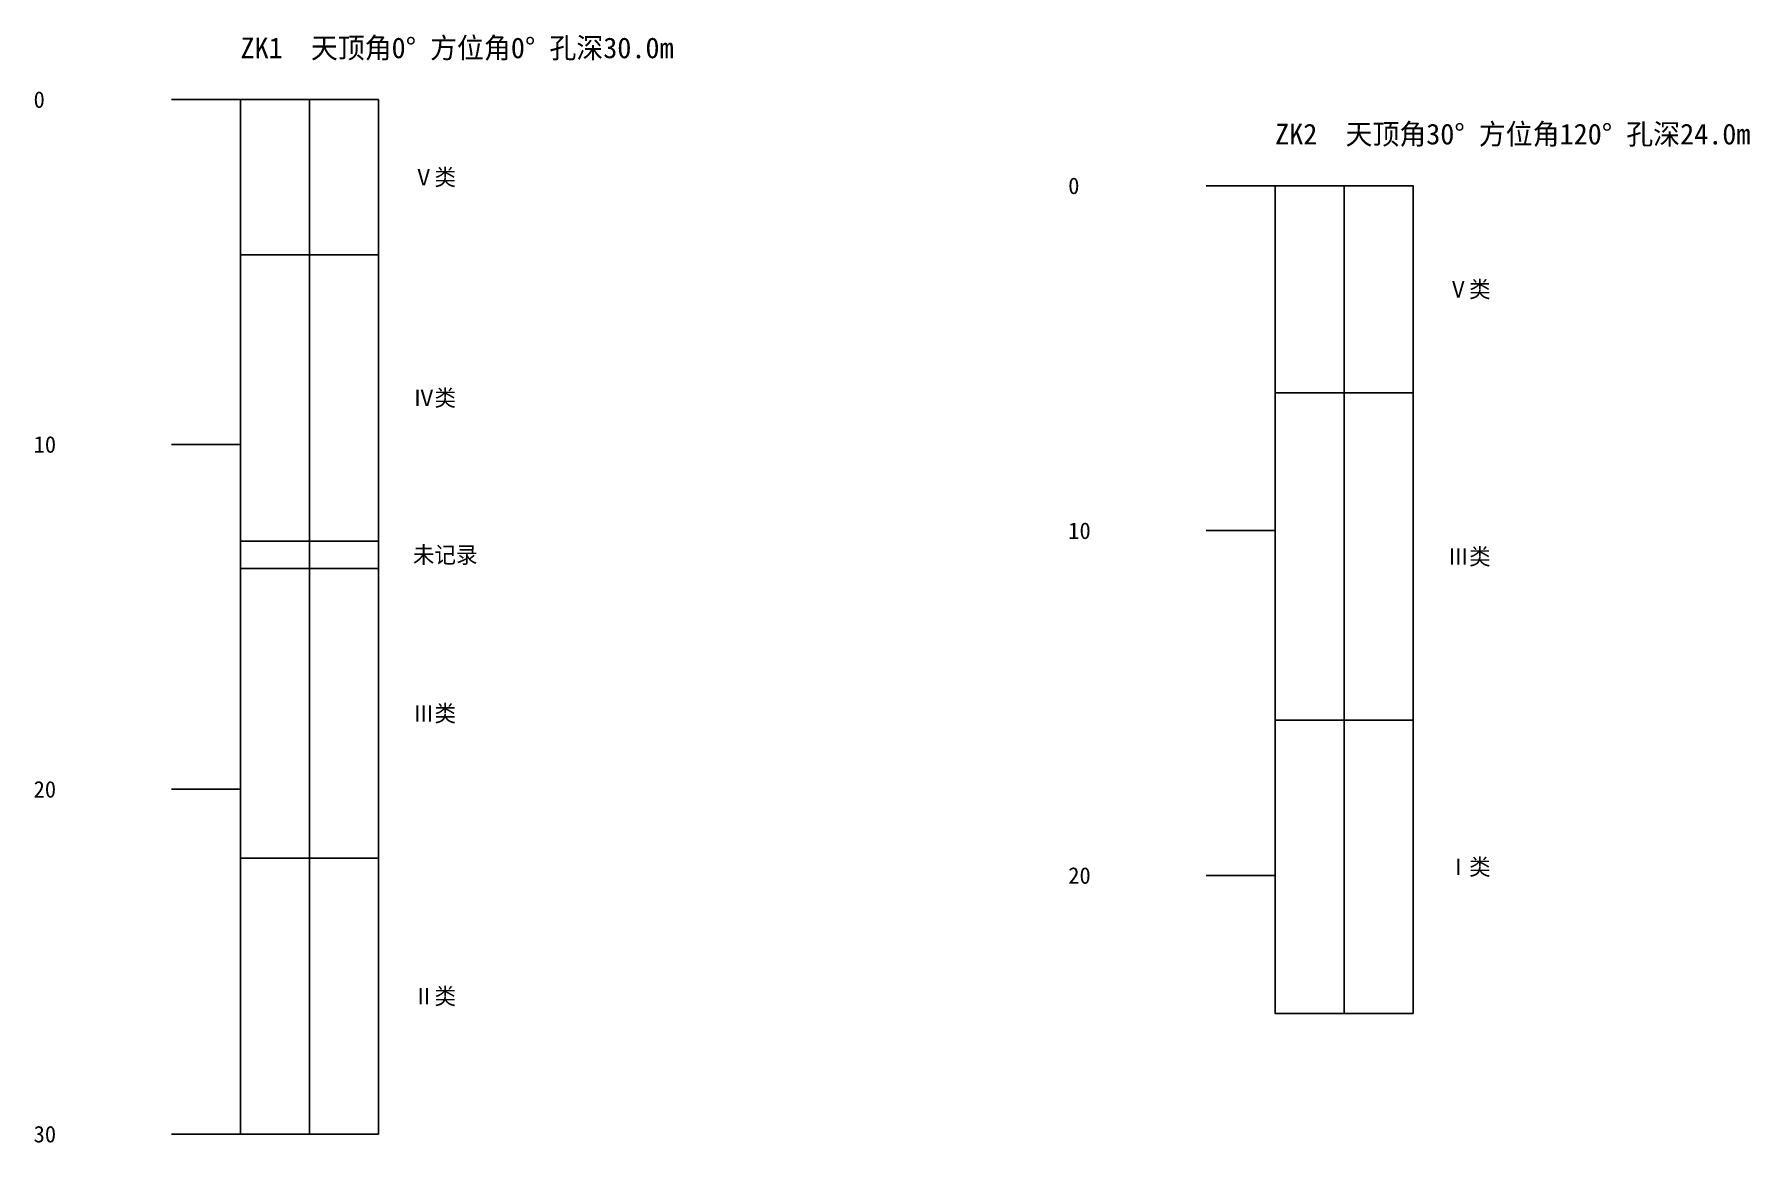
# Model space of a CAD drawing. Header units: metres. Extents: x 439 to 643, y 338 to 1287.
# Drawn here: x 593.27 to 643.01, y 1255.35 to 1287.49 of the extents above.
import ezdxf

# ---------------------------------------------------------------- set-up
doc = ezdxf.new("R2010")
doc.units = ezdxf.units.M
for name, color, linetype in [('GAP', 8, 'CONTINUOUS'), ('HOLE_AXIS', 7, 'CONTINUOUS'), ('SEG_I', 3, 'CONTINUOUS'), ('SEG_II', 5, 'CONTINUOUS'), ('SEG_III', 1, 'CONTINUOUS'), ('SEG_IV', 2, 'CONTINUOUS'), ('SEG_V', 30, 'CONTINUOUS'), ('TEXT', 7, 'CONTINUOUS')]:
    doc.layers.add(name, color=color, linetype=linetype)

msp = doc.modelspace()

# ---------------------------------------------------------------- linework, layer by layer
at = {"layer": 'GAP'}
msp.add_lwpolyline([(599.25, 1272.8), (603.25, 1272.8), (603.25, 1272), (599.25, 1272)], close=True, dxfattribs=at)
at = {"layer": 'HOLE_AXIS'}
for p, q in [((597.25, 1285.6), (599.25, 1285.6)), ((601.25, 1285.6), (601.25, 1255.6)), ((627.25, 1283.1), (629.25, 1283.1)), ((631.25, 1283.1), (631.25, 1259.1)), ((597.25, 1275.6), (599.25, 1275.6)), ((627.25, 1273.1), (629.25, 1273.1)), ((597.25, 1265.6), (599.25, 1265.6)), ((627.25, 1263.1), (629.25, 1263.1)), ((597.25, 1255.6), (599.25, 1255.6))]:
    msp.add_line(p, q, dxfattribs=at)
at = {"layer": 'SEG_I'}
msp.add_lwpolyline([(629.25, 1267.6), (633.25, 1267.6), (633.25, 1259.1), (629.25, 1259.1)], close=True, dxfattribs=at)
at = {"layer": 'SEG_II'}
msp.add_lwpolyline([(599.25, 1263.6), (603.25, 1263.6), (603.25, 1255.6), (599.25, 1255.6)], close=True, dxfattribs=at)
at = {"layer": 'SEG_III'}
for points in [[(629.25, 1277.1), (633.25, 1277.1), (633.25, 1267.6), (629.25, 1267.6)], [(599.25, 1272), (603.25, 1272), (603.25, 1263.6), (599.25, 1263.6)]]:
    msp.add_lwpolyline(points, close=True, dxfattribs=at)
at = {"layer": 'SEG_IV'}
msp.add_lwpolyline([(599.25, 1281.1), (603.25, 1281.1), (603.25, 1272.8), (599.25, 1272.8)], close=True, dxfattribs=at)
at = {"layer": 'SEG_V'}
for points in [[(599.25, 1285.6), (603.25, 1285.6), (603.25, 1281.1), (599.25, 1281.1)], [(629.25, 1283.1), (633.25, 1283.1), (633.25, 1277.1), (629.25, 1277.1)]]:
    msp.add_lwpolyline(points, close=True, dxfattribs=at)

# ---------------------------------------------------------------- texts
at = {"layer": 'TEXT'}
for s, height, p in [('ZK1  天顶角0° 方位角0° 孔深30.0m', 0.6, (599.25, 1286.8)), ('0', 0.48, (593.25, 1285.36)), ('ZK2  天顶角30° 方位角120° 孔深24.0m', 0.6, (629.25, 1284.3)), ('Ⅴ类', 0.48, (604.25, 1283.11)), ('0', 0.48, (623.25, 1282.86)), ('Ⅴ类', 0.48, (634.25, 1279.86)), ('Ⅳ类', 0.48, (604.25, 1276.71)), ('10', 0.48, (593.25, 1275.36)), ('10', 0.48, (623.25, 1272.86)), ('未记录', 0.48, (604.25, 1272.16)), ('Ⅲ类', 0.48, (634.25, 1272.11)), ('Ⅲ类', 0.48, (604.25, 1267.56)), ('20', 0.48, (593.25, 1265.36)), ('Ⅰ类', 0.48, (634.25, 1263.11)), ('20', 0.48, (623.25, 1262.86)), ('Ⅱ类', 0.48, (604.25, 1259.36)), ('30', 0.48, (593.25, 1255.36))]:
    msp.add_text(s, height=height, dxfattribs=at).set_placement(p)

doc.saveas('drawing.dxf')
